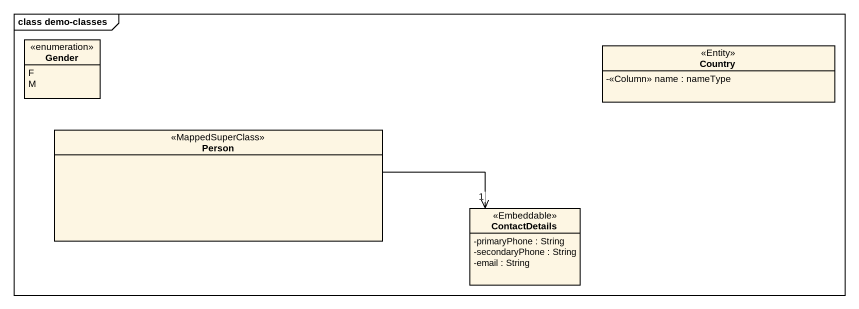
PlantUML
@startuml
mainframe class demo-classes
hide circle
hide empty members
skinparam classAttributeIconSize 0
enum Gender {
  F
  M
}
class Country <<Entity>> {
  -<<Column>> name : nameType
}
class "Person" as Person_ <<MappedSuperClass>>
class ContactDetails <<Embeddable>> {
  -primaryPhone : String
  -secondaryPhone : String
  -email : String
}
Person_ -right-> "1" ContactDetails
@enduml
